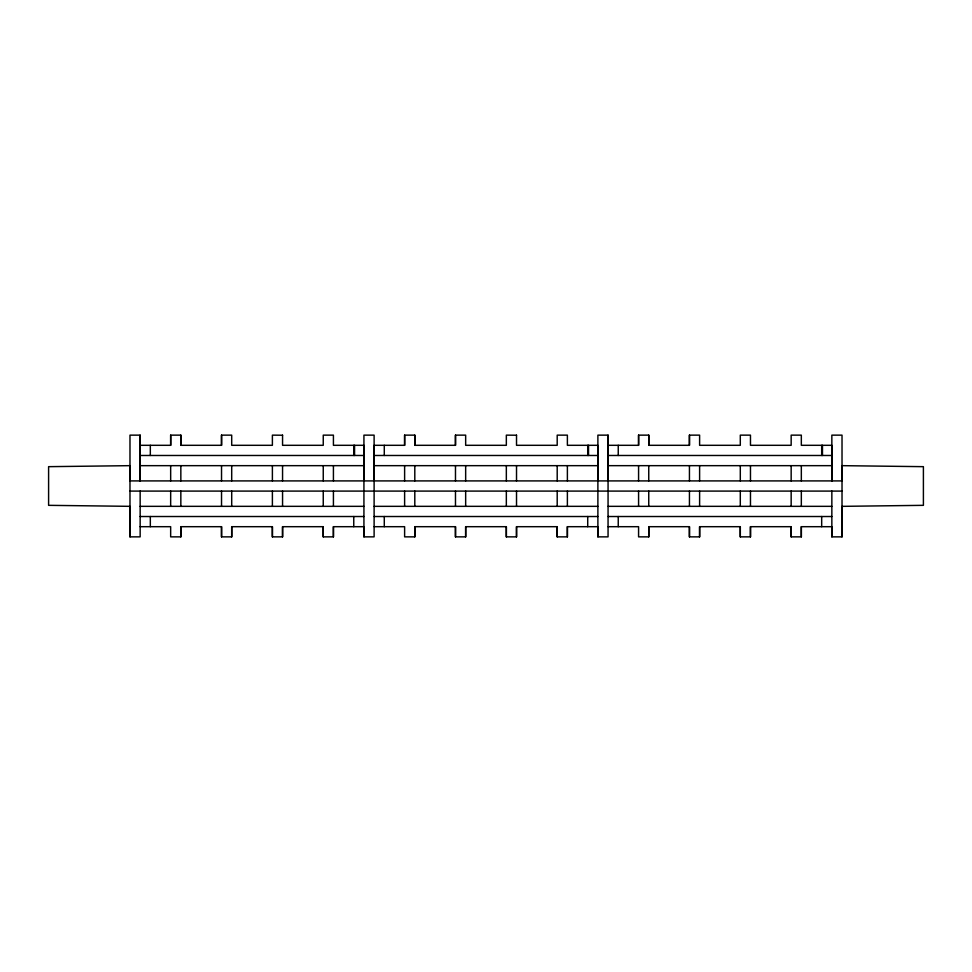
<?xml version="1.0" encoding="UTF-8"?>
<svg xmlns="http://www.w3.org/2000/svg" width="972" height="972" viewBox="0 0 972 972"><rect width="100%" height="100%" fill="white"/><g stroke="black" fill="none" stroke-linecap="round" stroke-linejoin="round"><path stroke-width="1.46" d="M129.981 536.86L129.981 506.339L48.6 505.331L48.6 466.669L129.981 465.661L129.981 536.86L140.15 536.86L140.15 491.091M140.15 435.14L140.15 480.909L140.15 435.14L129.981 435.14L129.981 480.909L842.019 480.909L842.019 435.14L831.85 435.14L831.85 480.909L831.85 445.31L801.329 445.31L801.329 435.14L791.159 435.14L791.159 445.31L750.469 445.31L750.469 435.14L740.299 435.14L740.299 445.31L699.609 445.31L699.609 435.14L689.44 435.14L689.44 445.31L648.749 445.31L648.749 435.14L638.58 435.14L638.58 445.31L608.071 445.31M140.15 445.31L170.671 445.31L170.671 435.14L180.841 435.14L180.841 445.31L221.531 445.31L221.531 435.14L231.701 435.14L231.701 445.31L272.391 445.31L272.391 435.14L282.56 435.225M140.15 526.69L170.659 526.69L170.659 536.86L180.841 536.86L180.841 526.69L221.531 526.69L221.531 536.86L231.701 536.86L231.701 526.69L272.391 526.69L272.391 536.86L282.56 536.86L282.56 526.69L323.251 526.69L323.251 536.86L333.42 536.86L333.42 526.69L363.929 526.69L363.929 536.86L374.111 536.86L374.111 445.31L404.619 445.31L404.619 435.14L414.801 435.14L414.801 445.31L455.479 445.31L455.479 435.14L465.661 435.14L465.661 445.31L506.339 445.31L506.339 435.14L516.521 435.225M180.841 445.31L180.841 435.14M221.531 536.86L221.531 526.69M282.56 435.14L282.56 445.31L323.251 445.31L323.251 435.14L333.42 435.14L333.42 445.31L363.929 445.31L363.929 536.86M363.941 480.909L363.929 435.14L374.111 435.14L374.111 480.909M374.111 526.69L404.619 526.69L404.619 536.86L414.801 536.86L414.801 526.69L455.479 526.69L455.479 536.86L465.661 536.86L465.661 526.69L506.339 526.69L506.339 536.86L516.521 536.86L516.521 526.69L557.199 526.69L557.199 536.86L567.381 536.86L567.381 526.69L597.889 526.69L597.889 536.86L608.059 536.86L608.071 435.14L597.889 435.14L597.889 536.86M414.801 445.31L414.801 435.14M455.479 536.86L455.479 526.69M516.521 435.14L516.521 445.31L557.199 445.31L557.199 435.14L567.381 435.14L567.381 445.31L597.889 445.31L597.889 480.909M608.071 480.909L608.071 435.14M608.059 526.69L638.58 526.69L638.58 536.86L648.749 536.86L648.749 526.69L689.44 526.69L689.44 536.86L699.609 536.86L699.609 526.69L740.299 526.69L740.299 536.86L750.469 536.86L750.469 526.69L791.159 526.69L791.159 536.86L801.329 536.86L801.329 526.69L831.85 526.69L831.85 536.86L842.019 536.86L842.019 506.351L923.4 505.331L923.4 466.669L842.019 465.661L842.019 536.86M689.44 536.86L689.44 526.69M140.15 455.479L363.929 455.479M374.111 455.479L597.889 455.479M608.071 455.479L831.85 455.479M140.15 465.661L363.929 465.661M374.111 465.661L597.889 465.661M608.071 465.661L831.85 465.661M129.981 491.091L842.019 491.091M140.15 506.339L363.929 506.339M374.111 506.339L597.889 506.339M608.071 506.339L831.85 506.339M140.15 516.521L363.929 516.521M374.111 516.521L597.889 516.521M608.071 516.521L831.85 516.521M831.85 491.091L831.85 536.86M822.47 445.31L822.47 455.479M821.68 445.31L821.68 455.479M821.68 516.521L821.68 526.69M801.329 465.661L801.329 480.909M801.329 491.091L801.329 506.339M801.329 526.69L801.329 536.86M791.159 465.661L791.159 480.909M791.159 491.091L791.159 506.339M791.159 526.69L791.159 536.86M750.469 465.661L750.469 480.909M750.469 491.091L750.469 506.339M750.469 526.69L750.469 536.86M740.299 465.661L740.299 480.909M740.299 491.091L740.299 506.339M740.299 526.69L740.299 536.86M699.609 465.661L699.609 480.909M699.609 491.091L699.609 506.339M699.609 526.69L699.609 536.86M689.44 435.14L689.44 445.31M689.44 465.661L689.44 480.909M689.44 491.091L689.44 506.339M648.749 435.14L648.749 445.31M648.749 465.661L648.749 480.909M648.749 491.091L648.749 506.339M648.749 526.69L648.749 536.86M638.58 435.14L638.58 445.31M638.58 465.661L638.58 480.909M638.58 491.091L638.58 506.339M618.241 445.31L618.241 455.479M618.241 516.521L618.241 526.69M588.522 445.31L588.522 455.479M587.72 445.31L587.72 455.479M587.72 516.521L587.72 526.69M567.381 465.661L567.381 480.909M567.381 491.091L567.381 506.339M567.381 526.69L567.381 536.86M557.199 465.661L557.199 480.909M557.199 491.091L557.199 506.339M557.199 526.69L557.199 536.86M516.521 465.661L516.521 480.909M516.521 491.091L516.521 506.339M516.521 526.69L516.521 536.86M506.339 465.661L506.339 480.909M506.339 491.091L506.339 506.339M506.339 526.69L506.339 536.86M465.661 465.661L465.661 480.909M465.661 491.091L465.661 506.339M465.661 526.69L465.661 536.86M455.479 435.14L455.479 445.31M455.479 465.661L455.479 480.909M455.479 491.091L455.479 506.339M414.801 465.661L414.801 480.909M414.801 491.091L414.801 506.339M414.801 526.69L414.801 536.86M404.619 435.14L404.619 445.31M404.619 465.661L404.619 480.909M404.619 491.091L404.619 506.339M384.28 445.31L384.28 455.479M384.28 516.521L384.28 526.69M354.561 445.31L354.561 455.479M353.759 445.31L353.759 455.479M353.759 516.521L353.759 526.69M333.42 465.661L333.42 480.909M333.42 491.091L333.42 506.339M333.42 526.69L333.42 536.86M323.251 465.661L323.251 480.909M323.251 491.091L323.251 506.339M323.251 526.69L323.251 536.86M282.56 465.661L282.56 480.909M282.56 491.091L282.56 506.339M282.56 526.69L282.56 536.86M272.391 465.661L272.391 480.909M272.391 491.091L272.391 506.339M272.391 526.69L272.391 536.86M231.701 465.661L231.701 480.909M231.701 491.091L231.701 506.339M231.701 526.69L231.701 536.86M221.531 435.14L221.531 445.31M221.531 465.661L221.531 480.909M221.531 491.091L221.531 506.339M180.841 465.661L180.841 480.909M180.841 491.091L180.841 506.339M180.841 526.69L180.841 536.86M170.671 435.14L170.671 445.31M170.659 465.661L170.671 480.909M170.671 491.091L170.659 506.339M150.32 445.31L150.32 455.479M150.32 516.521L150.32 526.69"/></g></svg>
